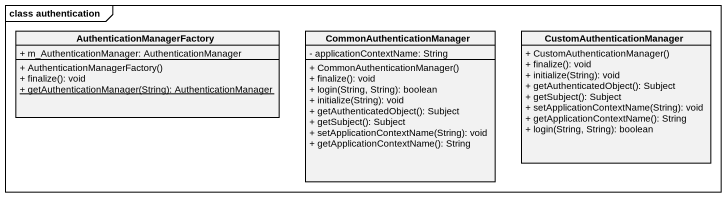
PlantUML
@startuml
mainframe class authentication
hide circle
hide empty members
skinparam classAttributeIconSize 0
class AuthenticationManagerFactory {
  + m_AuthenticationManager: AuthenticationManager
  + AuthenticationManagerFactory()
  + finalize(): void
  {static} + getAuthenticationManager(String): AuthenticationManager
}
class CommonAuthenticationManager {
  - applicationContextName: String
  + CommonAuthenticationManager()
  + finalize(): void
  + login(String, String): boolean
  + initialize(String): void
  + getAuthenticatedObject(): Subject
  + getSubject(): Subject
  + setApplicationContextName(String): void
  + getApplicationContextName(): String
}
class CustomAuthenticationManager {
  + CustomAuthenticationManager()
  + finalize(): void
  + initialize(String): void
  + getAuthenticatedObject(): Subject
  + getSubject(): Subject
  + setApplicationContextName(String): void
  + getApplicationContextName(): String
  + login(String, String): boolean
}
@enduml
